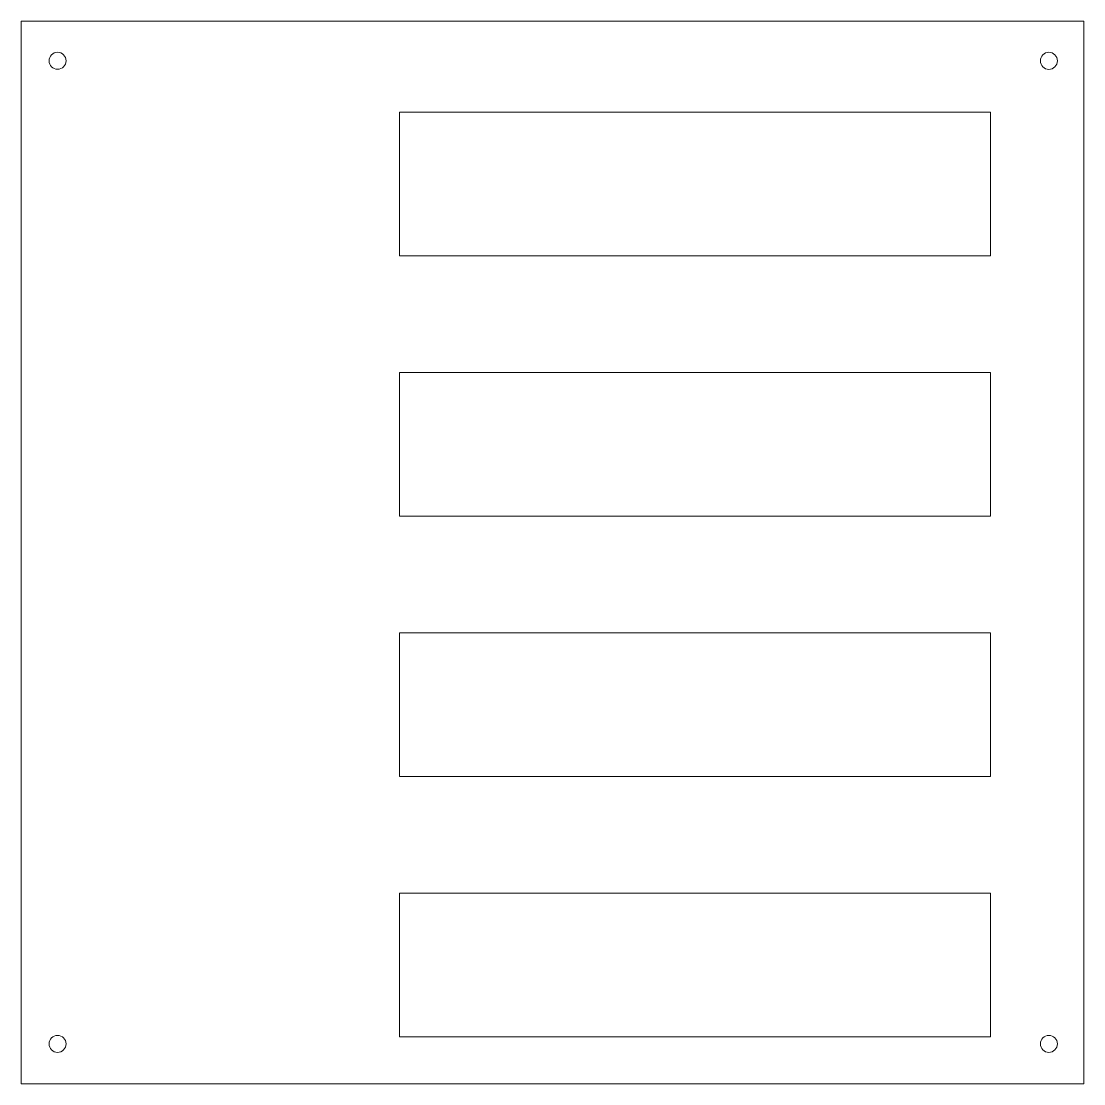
# Model space of a CAD drawing. Header units: inches. Extents: x 5 to 205, y -205 to -5.
import ezdxf

# ---------------------------------------------------------------- set-up
doc = ezdxf.new("R2010")
doc.units = ezdxf.units.IN
doc.header["$MEASUREMENT"] = 0
doc.layers.add('Layer 1', color=7, linetype='Continuous')

# ---------------------------------------------------------------- blocks, each defined once
blk = doc.blocks.new('block 3')
at = {"layer": 'Layer 1', "lineweight": 0}
blk.add_lwpolyline([(187.14, -22), (75.91, -22), (75.91, -49.05), (187.14, -49.05), (187.14, -22)], dxfattribs=at)
for points in [[(13.15, -12.34), (13.15, -13.23), (12.43, -13.94), (11.55, -13.94), (10.66, -13.94), (9.95, -13.23), (9.95, -12.34), (9.95, -11.46), (10.66, -10.74), (11.55, -10.74), (12.43, -10.74), (13.15, -11.46), (13.15, -12.34)], [(199.75, -12.35), (199.75, -13.24), (199.03, -13.96), (198.15, -13.96), (197.27, -13.96), (196.55, -13.24), (196.55, -12.35), (196.55, -11.46), (197.27, -10.74), (198.15, -10.74), (199.03, -10.74), (199.75, -11.46), (199.75, -12.35)]]:
    blk.add_open_spline(points, degree=3, knots=[0, 0, 0, 0, 1, 1, 1, 2, 2, 2, 3, 3, 3, 4, 4, 4, 4], dxfattribs=at)
blk = doc.blocks.new('block 4')
at = {"layer": 'Layer 1', "lineweight": 0}
blk.add_lwpolyline([(187.14, -71), (75.91, -71), (75.91, -98.05), (187.14, -98.05), (187.14, -71)], dxfattribs=at)
blk = doc.blocks.new('block 5')
at = {"layer": 'Layer 1', "lineweight": 0}
blk.add_lwpolyline([(187.14, -120), (75.91, -120), (75.91, -147.05), (187.14, -147.05), (187.14, -120)], dxfattribs=at)
blk = doc.blocks.new('block 6')
at = {"layer": 'Layer 1', "lineweight": 0}
blk.add_lwpolyline([(187.14, -169), (75.91, -169), (75.91, -196.05), (187.14, -196.05), (187.14, -169)], dxfattribs=at)
for points in [[(13.15, -197.4), (13.15, -198.29), (12.43, -199), (11.55, -199), (10.66, -199), (9.95, -198.29), (9.95, -197.4), (9.95, -196.52), (10.66, -195.8), (11.55, -195.8), (12.43, -195.8), (13.15, -196.52), (13.15, -197.4)], [(199.75, -197.4), (199.75, -198.29), (199.03, -199), (198.15, -199), (197.27, -199), (196.55, -198.29), (196.55, -197.4), (196.55, -196.52), (197.27, -195.8), (198.15, -195.8), (199.03, -195.8), (199.75, -196.52), (199.75, -197.4)]]:
    blk.add_open_spline(points, degree=3, knots=[0, 0, 0, 0, 1, 1, 1, 2, 2, 2, 3, 3, 3, 4, 4, 4, 4], dxfattribs=at)
blk = doc.blocks.new('block 2')
at = {"layer": 'Layer 1', "lineweight": 0}
blk.add_lwpolyline([(204.71, -204.9), (4.71, -204.9), (4.71, -4.9), (204.71, -4.9), (204.71, -204.9)], dxfattribs=at)
at = {"layer": 'Layer 1'}
for name in ['block 3', 'block 4', 'block 5', 'block 6']:
    blk.add_blockref(name, (0, 0), dxfattribs=at)

msp = doc.modelspace()

# ---------------------------------------------------------------- block references
at = {"layer": 'Layer 1'}
msp.add_blockref('block 2', (0, 0), dxfattribs=at)

doc.saveas('drawing.dxf')
